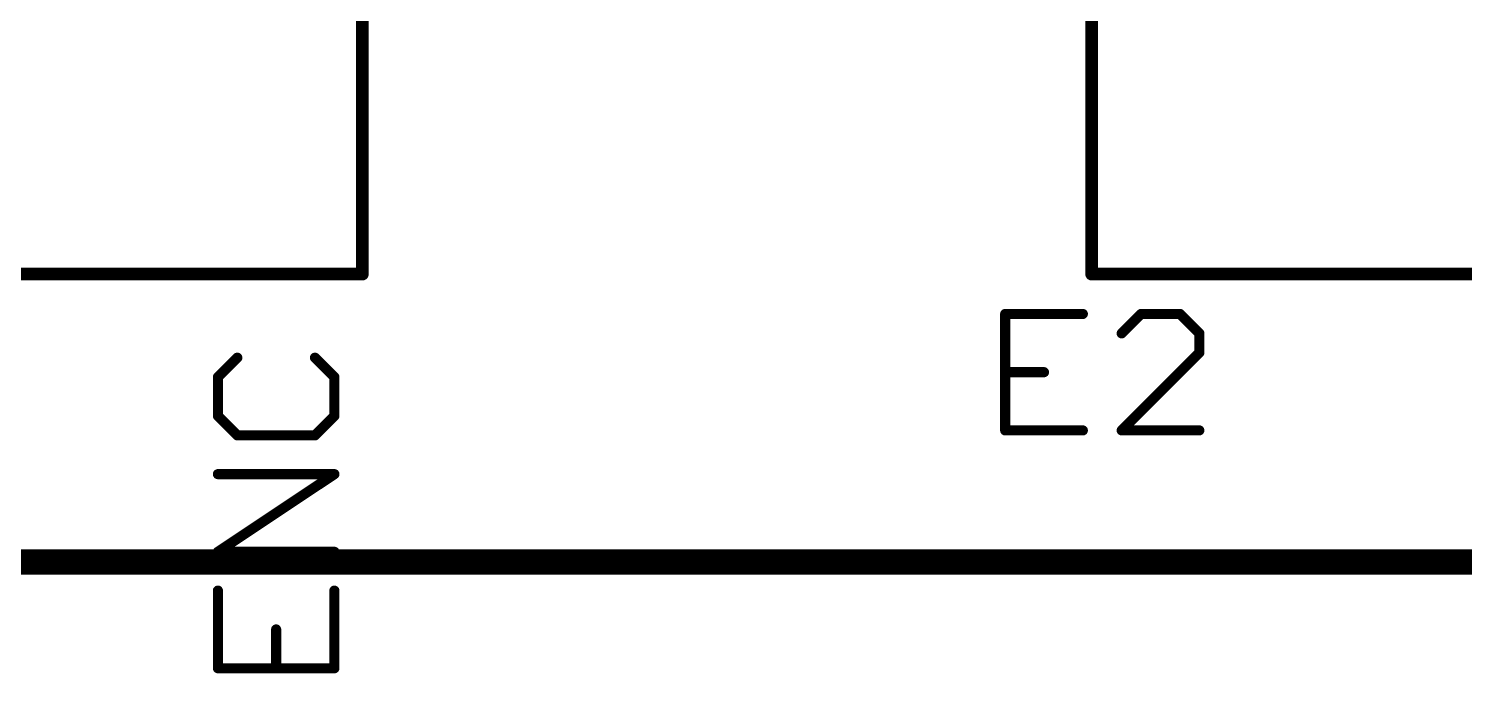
# Model space of a CAD drawing. Extents: x -0.1 to 85.2, y -25.2 to 58.4.
# Drawn here: x 55.22 to 69.63, y -25.25 to -18.78 of the extents above; entities that cross this region are included whole.
import ezdxf

# ---------------------------------------------------------------- set-up
doc = ezdxf.new("R2010")
doc.units = 0
for name, color, linetype in [('1', 22, 'CONTINUOUS'), ('16', 175, 'CONTINUOUS'), ('20', 7, 'CONTINUOUS'), ('21', 253, 'CONTINUOUS'), ('25', 253, 'CONTINUOUS'), ('27', 253, 'CONTINUOUS')]:
    doc.layers.add(name, color=color, linetype=linetype)

msp = doc.modelspace()

# ---------------------------------------------------------------- linework, layer by layer
at = {"layer": '1', "const_width": 0.254}
msp.add_lwpolyline([(0, -24.13), (85.09, -24.13)], dxfattribs=at)
at = {"layer": '16', "const_width": 0.254}
msp.add_lwpolyline([(85.09, -24.13), (0, -24.13)], dxfattribs=at)
at = {"layer": '20'}
msp.add_line((2.54, -24.13), (82.55, -24.13), dxfattribs=at)
at = {"layer": '21', "const_width": 0.127}
for points in [[(58.57, -21.24), (58.57, -9.24)], [(65.89, -9.24), (65.89, -21.24)], [(45.57, -21.24), (58.57, -21.24)], [(65.89, -21.24), (78.89, -21.24)]]:
    msp.add_lwpolyline(points, dxfattribs=at)
at = {"layer": '21', "const_width": 0.0635}
for points in [[(58.57, -21.2718, 1), (58.57, -21.2083)], [(65.89, -21.2083, 1), (65.89, -21.2718)], [(58.5382, -21.24, 1), (58.6018, -21.24)], [(65.8582, -21.24, 1), (65.9218, -21.24)]]:
    msp.add_lwpolyline(points, format="xyb", dxfattribs=at)
at = {"layer": '25', "const_width": 0.1016}
for points in [[(65.8016, -21.6398), (65.022, -21.6398)], [(65.022, -21.6398), (65.022, -22.8092)], [(66.3863, -21.6398), (66.1914, -21.8347)], [(66.7761, -21.6398), (66.3863, -21.6398)], [(66.971, -21.8347), (66.7761, -21.6398)], [(66.971, -22.0296), (66.971, -21.8347)], [(66.1914, -22.8092), (66.971, -22.0296)], [(65.022, -22.2245), (65.4118, -22.2245)], [(65.022, -22.8092), (65.8016, -22.8092)], [(66.971, -22.8092), (66.1914, -22.8092)]]:
    msp.add_lwpolyline(points, dxfattribs=at)
at = {"layer": '25', "const_width": 0.0508}
for points in [[(65.022, -21.6144, 1), (65.022, -21.6652)], [(65.0474, -21.6398, 1), (64.9966, -21.6398)], [(65.8016, -21.6652, 1), (65.8016, -21.6144)], [(66.3863, -21.6144, 1), (66.3863, -21.6652)], [(66.4043, -21.6578, 1), (66.3683, -21.6218)], [(66.7941, -21.6218, 1), (66.7581, -21.6578)], [(66.7761, -21.6652, 1), (66.7761, -21.6144)], [(66.1734, -21.8167, 1), (66.2094, -21.8527)], [(66.9964, -21.8347, 1), (66.9456, -21.8347)], [(66.953, -21.8527, 1), (66.989, -21.8167)], [(66.9456, -22.0296, 1), (66.9964, -22.0296)], [(66.989, -22.0476, 1), (66.953, -22.0116)], [(65.022, -22.1991, 1), (65.022, -22.2499)], [(65.4118, -22.2499, 1), (65.4118, -22.1991)], [(65.022, -22.7838, 1), (65.022, -22.8346)], [(65.8016, -22.8346, 1), (65.8016, -22.7838)], [(66.1734, -22.7912, 1), (66.2094, -22.8272)], [(66.1914, -22.7838, 1), (66.1914, -22.8346)], [(66.971, -22.8346, 1), (66.971, -22.7838)], [(64.9966, -22.8092, 1), (65.0474, -22.8092)]]:
    msp.add_lwpolyline(points, format="xyb", dxfattribs=at)
at = {"layer": '27', "const_width": 0.1016}
for points in [[(57.3147, -22.079), (57.1198, -22.2739)], [(58.2892, -22.2739), (58.0943, -22.079)], [(57.1198, -22.2739), (57.1198, -22.6637)], [(58.2892, -22.6637), (58.2892, -22.2739)], [(57.1198, -22.6637), (57.3147, -22.8586)], [(58.0943, -22.8586), (58.2892, -22.6637)], [(57.3147, -22.8586), (58.0943, -22.8586)], [(57.1198, -24.028), (58.2892, -23.2484)], [(58.2892, -23.2484), (57.1198, -23.2484)], [(58.2892, -24.028), (57.1198, -24.028)], [(57.1198, -24.4178), (57.1198, -25.1974)], [(58.2892, -25.1974), (58.2892, -24.4178)], [(57.7045, -25.1974), (57.7045, -24.8076)], [(57.1198, -25.1974), (58.2892, -25.1974)]]:
    msp.add_lwpolyline(points, dxfattribs=at)
at = {"layer": '27', "const_width": 0.0508}
for points in [[(57.3327, -22.097, 1), (57.2967, -22.061)], [(58.1123, -22.061, 1), (58.0763, -22.097)], [(57.1018, -22.2559, 1), (57.1378, -22.2919)], [(57.1452, -22.2739, 1), (57.0944, -22.2739)], [(58.3146, -22.2739, 1), (58.2638, -22.2739)], [(58.2712, -22.2919, 1), (58.3072, -22.2559)], [(57.1378, -22.6457, 1), (57.1018, -22.6817)], [(58.3072, -22.6817, 1), (58.2712, -22.6457)], [(57.0944, -22.6637, 1), (57.1452, -22.6637)], [(58.2638, -22.6637, 1), (58.3146, -22.6637)], [(57.3147, -22.8332, 1), (57.3147, -22.884)], [(57.2967, -22.8766, 1), (57.3327, -22.8406)], [(58.0763, -22.8406, 1), (58.1123, -22.8766)], [(58.0943, -22.884, 1), (58.0943, -22.8332)], [(57.1198, -23.223, 1), (57.1198, -23.2738)], [(58.3033, -23.2695, 1), (58.2751, -23.2273)], [(58.2892, -23.2738, 1), (58.2892, -23.223)], [(57.1198, -24.0026, 1), (57.1198, -24.0534)], [(57.1057, -24.0069, 1), (57.1339, -24.0491)], [(58.2892, -24.0534, 1), (58.2892, -24.0026)], [(57.1452, -24.4178, 1), (57.0944, -24.4178)], [(58.3146, -24.4178, 1), (58.2638, -24.4178)], [(57.7299, -24.8076, 1), (57.6791, -24.8076)], [(57.1198, -25.172, 1), (57.1198, -25.2228)], [(57.0944, -25.1974, 1), (57.1452, -25.1974)], [(57.6791, -25.1974, 1), (57.7299, -25.1974)], [(58.2638, -25.1974, 1), (58.3146, -25.1974)], [(58.2892, -25.2228, 1), (58.2892, -25.172)]]:
    msp.add_lwpolyline(points, format="xyb", dxfattribs=at)

doc.saveas('drawing.dxf')
